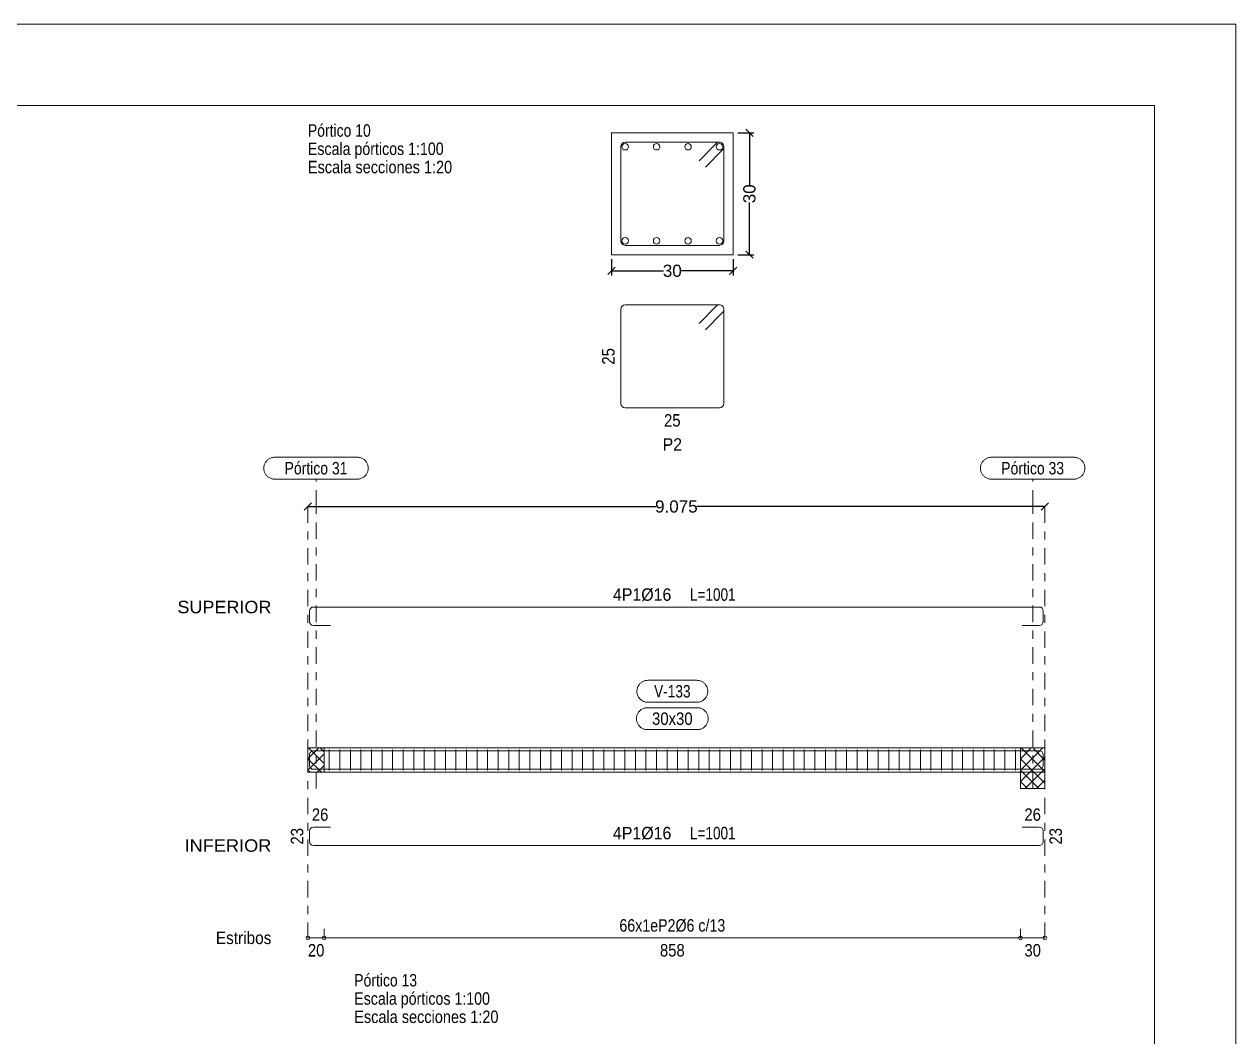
# Model space of a CAD drawing. Header units: millimetres. Extents: x 2 to 158, y -69 to 77.
# Drawn here: x 46.89 to 61.81, y 9.91 to 22.39 of the extents above; entities that cross this region are included whole.
import ezdxf
from ezdxf.enums import TextEntityAlignment as Align

# ---------------------------------------------------------------- set-up
doc = ezdxf.new("R2010")
doc.units = ezdxf.units.MM
doc.linetypes.add('CYPE_RAYAPUNTO', pattern=[0.4125, 0.2025, -0.105, 0, -0.105])
for name, color, linetype, lineweight in [('ALZ_ARM_LONG_ARM_TEXTOS', 3, 'Continuous', 9), ('ALZ_ARM_LONG_TXT_LONG', 3, 'Continuous', 9), ('ALZ_ARM_TRANS_TXT_EST', 3, 'Continuous', 9), ('ALZ_CONT_NUDOS', 122, 'Continuous', 9), ('ALZ_CONT_VIG_HORMIGON', 2, 'Continuous', 9), ('ALZ_COT_COT_ANCLAJES', 3, 'Continuous', 0), ('ALZ_COT_COT_EST', 3, 'Continuous', 0), ('ALZ_COT_COT_LIN_APOYOS', 2, 'CYPE_RAYAPUNTO', 0), ('ALZ_COT_LONGITUD_PROYECTADA', 122, 'Continuous', 0), ('ALZ_COT_TEXTOS_ESTRIBOS', 122, 'Continuous', 0), ('ALZ_REF_COT_LIN_AUX_COTA', 2, 'CYPE_RAYAPUNTO', 9), ('ALZ_REF_POSICIONES_ARMADURAS', 3, 'Continuous', 9), ('ALZ_REF_REF_ESCALA', 3, 'Continuous', 9), ('ALZ_REF_REF_NOMBRE', 3, 'Continuous', 9), ('ALZ_REF_REF_REFERENCIA', 3, 'Continuous', 9), ('ALZ_REF_REFERENCIA_PORTICO', 3, 'Continuous', 9), ('ALZ_REF_TEXTO_REF_NOMBRE', 3, 'Continuous', 9), ('ALZ_REF_TEXTO_REF_REFERENCIA', 3, 'Continuous', 9), ('ARM_LONGITUDINAL_Ø16', 212, 'Continuous', 9), ('ARM_TRANSVERSAL_Ø6', 151, 'Continuous', 9), ('RECUAD_LIMITES', 2, 'Continuous', 0), ('RECUAD_MARCO', 1, 'Continuous', 20), ('SEC_CONT_VIG_HORMIGON_SECCION', 2, 'Continuous', 9), ('SEC_COTAS_SEC_DIM_VIGA', 122, 'Continuous', 0), ('SEC_COTAS_TEXTOS_DESPIECE_ESTRIBADO', 122, 'Continuous', 0), ('SEC_REF_TXT_POSICIONES_ARM_ESTRIBOS', 1, 'Continuous', 9)]:
    doc.layers.add(name, color=color, linetype=linetype, lineweight=lineweight)
doc.styles.add('CYPETXT_0.225_romans', font='arial.ttf', dxfattribs={"height": 0.15})
doc.styles.add('CYPETXT_romans', font='arial.ttf', dxfattribs={"height": 0.2})
doc.dimstyles.new('cype_oblique', dxfattribs={"dimtxt": 0.18, "dimasz": 0.18, "dimexe": 0.05625, "dimexo": 0.05625, "dimgap": 0, "dimtad": 0, "dimdec": 4, "dimzin": 0, "dimdsep": 46, "dimtxsty": 'CYPETXT_0.225_romans', "dimblk": 'OBLIQUE', "dimtsz": 0.045, "dimcen": 0.09, "dimadec": 0, "dimazin": 0, "dimtfac": 1, "dimtdec": 4, "dimtofl": 0, "dimtmove": 2, "dimatfit": 3, "dimfxl": 1, "dimtolj": 1, "dimtzin": 0, "dimarcsym": 0})

# ---------------------------------------------------------------- blocks, each defined once
blk = doc.blocks.new('*D367')
at = {"layer": 'Defpoints', "color": 0, "transparency": 16777216}
for p in [(54.118, 19.546), (55.618, 19.546), (55.618, 19.347)]:
    blk.add_point(p, dxfattribs=at)
at = {"layer": 'SEC_COTAS_SEC_DIM_VIGA', "color": 0, "lineweight": -2, "transparency": 16777216}
for p, q in [((54.118, 19.49), (54.118, 19.29)), ((55.618, 19.49), (55.618, 19.29)), ((54.073, 19.302), (54.163, 19.392)), ((54.118, 19.347), (54.761, 19.347)), ((55.618, 19.347), (54.976, 19.347)), ((55.573, 19.302), (55.663, 19.392))]:
    blk.add_line(p, q, dxfattribs=at)
at = {"layer": 'SEC_COTAS_SEC_DIM_VIGA', "color": 0, "transparency": 16777216, "insert": (54.868, 19.347), "char_height": 0.15, "attachment_point": 5, "style": 'CYPETXT_0.225_romans'}
blk.add_mtext('\\A1;30', dxfattribs=at)
blk = doc.blocks.new('_OBLIQUE')
at = {"color": 0, "linetype": 'ByBlock', "lineweight": -2}
blk.add_line((-0.5, -0.5), (0.5, 0.5), dxfattribs=at)
blk = doc.blocks.new('*D368')
at = {"layer": 'Defpoints', "color": 0, "transparency": 16777216}
for p in [(55.618, 21.046), (55.818, 21.046), (55.618, 19.546)]:
    blk.add_point(p, dxfattribs=at)
at = {"layer": 'SEC_COTAS_SEC_DIM_VIGA', "color": 0, "lineweight": -2, "transparency": 16777216}
for p, q in [((55.675, 21.046), (55.874, 21.046)), ((55.863, 21.001), (55.773, 21.091)), ((55.818, 21.046), (55.818, 20.403)), ((55.818, 19.546), (55.818, 20.189)), ((55.675, 19.546), (55.874, 19.546)), ((55.863, 19.501), (55.773, 19.591))]:
    blk.add_line(p, q, dxfattribs=at)
at = {"layer": 'SEC_COTAS_SEC_DIM_VIGA', "color": 0, "transparency": 16777216, "insert": (55.818, 20.296), "char_height": 0.15, "attachment_point": 5, "rotation": 90, "style": 'CYPETXT_0.225_romans'}
blk.add_mtext('\\A1;30', dxfattribs=at)
blk = doc.blocks.new('*D369')
at = {"layer": 'ALZ_COT_LONGITUD_PROYECTADA', "color": 0, "lineweight": -2, "transparency": 16777216}
for p, q in [((50.336, 16.398), (50.426, 16.488)), ((50.381, 16.443), (54.665, 16.443)), ((59.456, 16.443), (55.172, 16.443)), ((59.411, 16.398), (59.501, 16.488))]:
    blk.add_line(p, q, dxfattribs=at)
at = {"layer": 'Defpoints', "color": 0, "transparency": 16777216}
for p in [(50.381, 16.443), (50.381, 16.443), (59.456, 16.443)]:
    blk.add_point(p, dxfattribs=at)
at = {"layer": 'ALZ_COT_LONGITUD_PROYECTADA', "color": 0, "transparency": 16777216, "insert": (54.918, 16.443), "char_height": 0.15, "attachment_point": 5, "style": 'CYPETXT_0.225_romans'}
blk.add_mtext('\\A1;9.075', dxfattribs=at)

msp = doc.modelspace()

# ---------------------------------------------------------------- linework, layer by layer
at = {"layer": 'ALZ_CONT_NUDOS'}
for p, q in [((50.38087, 13.47009), (50.38087, 13.17009)), ((59.45587, 13.47009), (59.45587, 13.17009))]:
    msp.add_line(p, q, dxfattribs=at)
at = {"layer": 'ALZ_CONT_NUDOS', "lineweight": 0}
for p, q in [((50.38087, 13.33724), (50.51371, 13.47009)), ((50.58087, 13.27866), (50.38945, 13.47009)), ((50.58087, 13.42009), (50.53087, 13.47009)), ((59.15587, 13.19582), (59.43014, 13.47009)), ((59.15587, 13.33724), (59.28871, 13.47009)), ((59.45587, 13.17866), (59.16445, 13.47009)), ((59.45587, 13.32009), (59.30587, 13.47009)), ((59.45587, 13.46151), (59.44729, 13.47009)), ((50.38087, 13.19582), (50.58087, 13.39582)), ((50.54803, 13.17009), (50.38087, 13.33724)), ((59.15587, 13.0544), (59.45587, 13.3544)), ((59.45587, 13.03724), (59.15587, 13.33724)), ((50.40661, 13.17009), (50.38087, 13.19582)), ((50.49656, 13.17009), (50.58087, 13.2544)), ((59.38161, 12.97009), (59.15587, 13.19582)), ((59.21298, 12.97009), (59.45587, 13.21298)), ((59.24019, 12.97009), (59.15587, 13.0544)), ((59.3544, 12.97009), (59.45587, 13.07156))]:
    msp.add_line(p, q, dxfattribs=at)
at = {"layer": 'ALZ_CONT_NUDOS'}
for points in [[(50.38087, 13.47009), (50.58087, 13.47009)], [(59.15587, 13.47009), (59.45587, 13.47009)], [(50.38087, 13.17009), (50.58087, 13.17009)], [(59.15587, 13.17009), (59.45587, 13.17009)]]:
    msp.add_lwpolyline(points, dxfattribs=at)
at = {"layer": 'ALZ_CONT_NUDOS', "lineweight": 0}
for points in [[(50.38087, 13.47009), (50.38087, 13.17009), (50.58087, 13.17009), (50.58087, 13.47009), (50.38087, 13.47009)], [(59.15587, 13.47009), (59.15587, 12.97009), (59.45587, 12.97009), (59.45587, 13.47009), (59.15587, 13.47009)]]:
    msp.add_lwpolyline(points, close=True, dxfattribs=at)
at = {"layer": 'ALZ_CONT_VIG_HORMIGON'}
for p, q in [((50.58087, 13.47009), (59.15587, 13.47009)), ((50.58087, 13.17009), (59.15587, 13.17009))]:
    msp.add_line(p, q, dxfattribs=at)
at = {"layer": 'ALZ_COT_COT_EST'}
for p, q in [((50.38087, 11.13009), (50.38087, 11.24259)), ((50.58087, 11.13009), (50.58087, 11.24259)), ((59.15587, 11.13009), (59.15587, 11.24259))]:
    msp.add_line(p, q, dxfattribs=at)
for points in [[(50.38087, 11.13009), (50.58087, 11.13009), (50.58087, 11.24259)], [(50.58087, 11.13009), (59.15587, 11.13009), (59.15587, 11.24259)], [(59.15587, 11.13009), (59.45587, 11.13009), (59.45587, 11.24259)]]:
    msp.add_lwpolyline(points, dxfattribs=at)
for centre in [(50.38087, 11.13009), (50.58087, 11.13009), (50.58087, 11.13009), (59.15587, 11.13009), (59.15587, 11.13009), (59.45587, 11.13009)]:
    msp.add_circle(centre, 0.0225, dxfattribs=at)
at = {"layer": 'ALZ_COT_COT_LIN_APOYOS'}
for p, q in [((50.38087, 16.44309), (50.38087, 11.13009)), ((59.45587, 16.44309), (59.45587, 11.13009))]:
    msp.add_line(p, q, dxfattribs=at)
at = {"layer": 'ALZ_REF_COT_LIN_AUX_COTA'}
for p, q in [((50.48087, 16.44309), (50.48087, 16.78059)), ((59.30587, 16.44309), (59.30587, 16.78059)), ((50.48087, 12.97009), (50.48087, 16.44309)), ((59.30587, 12.97009), (59.30587, 16.44309))]:
    msp.add_line(p, q, dxfattribs=at)
at = {"layer": 'ALZ_REF_REF_NOMBRE'}
for points in [[(55.16987, 14.30259), (55.17889, 14.30228), (55.18787, 14.30138), (55.19676, 14.29988), (55.20554, 14.29779), (55.21416, 14.29512), (55.22257, 14.29187), (55.23076, 14.28808), (55.23867, 14.28374), (55.24627, 14.27888), (55.25354, 14.27353), (55.26043, 14.26771), (55.26691, 14.26144), (55.27296, 14.25474), (55.27856, 14.24766), (55.28366, 14.24023), (55.28826, 14.23246), (55.29233, 14.22441), (55.29585, 14.21611), (55.29881, 14.20758), (55.30119, 14.19888), (55.30299, 14.19004), (55.30419, 14.1811), (55.3048, 14.1721), (55.3048, 14.16307), (55.30419, 14.15407), (55.30299, 14.14513), (55.30119, 14.13629), (55.29881, 14.12759), (55.29585, 14.11907), (55.29233, 14.11076), (55.28826, 14.10271), (55.28366, 14.09494), (55.27856, 14.08751), (55.27296, 14.08043), (55.26691, 14.07373), (55.26043, 14.06746), (55.25354, 14.06164), (55.24627, 14.05629), (55.23867, 14.05143), (55.23076, 14.0471), (55.22257, 14.0433), (55.21416, 14.04005), (55.20554, 14.03738), (55.19676, 14.03529), (55.18787, 14.03379), (55.17889, 14.03289), (55.16987, 14.03259), (54.56687, 14.03259), (54.55785, 14.03289), (54.54888, 14.03379), (54.53998, 14.03529), (54.53121, 14.03738), (54.52259, 14.04005), (54.51417, 14.0433), (54.50599, 14.0471), (54.49807, 14.05143), (54.49047, 14.05629), (54.48321, 14.06164), (54.47632, 14.06746), (54.46983, 14.07373), (54.46378, 14.08043), (54.45819, 14.08751), (54.45308, 14.09494), (54.44848, 14.10271), (54.44441, 14.11076), (54.44089, 14.11907), (54.43793, 14.12759), (54.43555, 14.13629), (54.43375, 14.14513), (54.43255, 14.15407), (54.43195, 14.16307), (54.43195, 14.1721), (54.43255, 14.1811), (54.43375, 14.19004), (54.43555, 14.19888), (54.43793, 14.20758), (54.44089, 14.21611), (54.44441, 14.22441), (54.44848, 14.23246), (54.45308, 14.24023), (54.45819, 14.24766), (54.46378, 14.25474), (54.46983, 14.26144), (54.47632, 14.26771), (54.48321, 14.27353), (54.49047, 14.27888), (54.49807, 14.28374), (54.50599, 14.28808), (54.51417, 14.29187), (54.52259, 14.29512), (54.53121, 14.29779), (54.53998, 14.29988), (54.54888, 14.30138), (54.55785, 14.30228), (54.56687, 14.30259), (55.16987, 14.30259)], [(55.1755, 13.96509), (55.18451, 13.96478), (55.19349, 13.96388), (55.20239, 13.96238), (55.21116, 13.96029), (55.21978, 13.95762), (55.2282, 13.95437), (55.23638, 13.95058), (55.2443, 13.94624), (55.2519, 13.94138), (55.25916, 13.93603), (55.26605, 13.93021), (55.27254, 13.92394), (55.27859, 13.91724), (55.28418, 13.91016), (55.28929, 13.90273), (55.29389, 13.89496), (55.29795, 13.88691), (55.30148, 13.87861), (55.30444, 13.87008), (55.30682, 13.86138), (55.30862, 13.85254), (55.30982, 13.8436), (55.31042, 13.8346), (55.31042, 13.82557), (55.30982, 13.81657), (55.30862, 13.80763), (55.30682, 13.79879), (55.30444, 13.79009), (55.30148, 13.78157), (55.29795, 13.77326), (55.29389, 13.76521), (55.28929, 13.75744), (55.28418, 13.75001), (55.27859, 13.74293), (55.27254, 13.73623), (55.26605, 13.72996), (55.25916, 13.72414), (55.2519, 13.71879), (55.2443, 13.71393), (55.23638, 13.7096), (55.2282, 13.7058), (55.21978, 13.70255), (55.21116, 13.69988), (55.20239, 13.69779), (55.19349, 13.69629), (55.18451, 13.69539), (55.1755, 13.69509), (54.56125, 13.69509), (54.55223, 13.69539), (54.54325, 13.69629), (54.53436, 13.69779), (54.52558, 13.69988), (54.51696, 13.70255), (54.50854, 13.7058), (54.50036, 13.7096), (54.49245, 13.71393), (54.48484, 13.71879), (54.47758, 13.72414), (54.47069, 13.72996), (54.46421, 13.73623), (54.45815, 13.74293), (54.45256, 13.75001), (54.44746, 13.75744), (54.44286, 13.76521), (54.43879, 13.77326), (54.43527, 13.78157), (54.43231, 13.79009), (54.42992, 13.79879), (54.42813, 13.80763), (54.42692, 13.81657), (54.42632, 13.82557), (54.42632, 13.8346), (54.42692, 13.8436), (54.42813, 13.85254), (54.42992, 13.86138), (54.43231, 13.87008), (54.43527, 13.87861), (54.43879, 13.88691), (54.44286, 13.89496), (54.44746, 13.90273), (54.45256, 13.91016), (54.45815, 13.91724), (54.46421, 13.92394), (54.47069, 13.93021), (54.47758, 13.93603), (54.48484, 13.94138), (54.49245, 13.94624), (54.50036, 13.95058), (54.50854, 13.95437), (54.51696, 13.95762), (54.52558, 13.96029), (54.53436, 13.96238), (54.54325, 13.96388), (54.55223, 13.96478), (54.56125, 13.96509), (55.1755, 13.96509)]]:
    msp.add_lwpolyline(points, close=True, dxfattribs=at)
at = {"layer": 'ALZ_REF_REF_REFERENCIA'}
for points in [[(50.98937, 17.05059), (50.99839, 17.05028), (51.00737, 17.04938), (51.01626, 17.04788), (51.02504, 17.04579), (51.03366, 17.04312), (51.04207, 17.03987), (51.05026, 17.03608), (51.05817, 17.03174), (51.06577, 17.02688), (51.07304, 17.02153), (51.07993, 17.01571), (51.08641, 17.00944), (51.09246, 17.00274), (51.09806, 16.99566), (51.10316, 16.98823), (51.10776, 16.98046), (51.11183, 16.97241), (51.11535, 16.96411), (51.11831, 16.95558), (51.12069, 16.94688), (51.12249, 16.93804), (51.12369, 16.9291), (51.1243, 16.9201), (51.1243, 16.91107), (51.12369, 16.90207), (51.12249, 16.89313), (51.12069, 16.88429), (51.11831, 16.87559), (51.11535, 16.86707), (51.11183, 16.85876), (51.10776, 16.85071), (51.10316, 16.84294), (51.09806, 16.83551), (51.09246, 16.82843), (51.08641, 16.82173), (51.07993, 16.81546), (51.07304, 16.80964), (51.06577, 16.80429), (51.05817, 16.79943), (51.05026, 16.7951), (51.04207, 16.7913), (51.03366, 16.78805), (51.02504, 16.78538), (51.01626, 16.78329), (51.00737, 16.78179), (50.99839, 16.78089), (50.98937, 16.78059), (49.97237, 16.78059), (49.96335, 16.78089), (49.95438, 16.78179), (49.94548, 16.78329), (49.93671, 16.78538), (49.92809, 16.78805), (49.91967, 16.7913), (49.91149, 16.7951), (49.90357, 16.79943), (49.89597, 16.80429), (49.88871, 16.80964), (49.88182, 16.81546), (49.87533, 16.82173), (49.86928, 16.82843), (49.86369, 16.83551), (49.85858, 16.84294), (49.85398, 16.85071), (49.84991, 16.85876), (49.84639, 16.86707), (49.84343, 16.87559), (49.84105, 16.88429), (49.83925, 16.89313), (49.83805, 16.90207), (49.83745, 16.91107), (49.83745, 16.9201), (49.83805, 16.9291), (49.83925, 16.93804), (49.84105, 16.94688), (49.84343, 16.95558), (49.84639, 16.96411), (49.84991, 16.97241), (49.85398, 16.98046), (49.85858, 16.98823), (49.86369, 16.99566), (49.86928, 17.00274), (49.87533, 17.00944), (49.88182, 17.01571), (49.88871, 17.02153), (49.89597, 17.02688), (49.90357, 17.03174), (49.91149, 17.03608), (49.91967, 17.03987), (49.92809, 17.04312), (49.93671, 17.04579), (49.94548, 17.04788), (49.95438, 17.04938), (49.96335, 17.05028), (49.97237, 17.05059), (50.98937, 17.05059)], [(59.81437, 17.05059), (59.82339, 17.05028), (59.83237, 17.04938), (59.84126, 17.04788), (59.85004, 17.04579), (59.85866, 17.04312), (59.86707, 17.03987), (59.87526, 17.03608), (59.88317, 17.03174), (59.89077, 17.02688), (59.89804, 17.02153), (59.90493, 17.01571), (59.91141, 17.00944), (59.91746, 17.00274), (59.92306, 16.99566), (59.92816, 16.98823), (59.93276, 16.98046), (59.93683, 16.97241), (59.94035, 16.96411), (59.94331, 16.95558), (59.94569, 16.94688), (59.94749, 16.93804), (59.94869, 16.9291), (59.9493, 16.9201), (59.9493, 16.91107), (59.94869, 16.90207), (59.94749, 16.89313), (59.94569, 16.88429), (59.94331, 16.87559), (59.94035, 16.86707), (59.93683, 16.85876), (59.93276, 16.85071), (59.92816, 16.84294), (59.92306, 16.83551), (59.91746, 16.82843), (59.91141, 16.82173), (59.90493, 16.81546), (59.89804, 16.80964), (59.89077, 16.80429), (59.88317, 16.79943), (59.87526, 16.7951), (59.86707, 16.7913), (59.85866, 16.78805), (59.85004, 16.78538), (59.84126, 16.78329), (59.83237, 16.78179), (59.82339, 16.78089), (59.81437, 16.78059), (58.79737, 16.78059), (58.78835, 16.78089), (58.77938, 16.78179), (58.77048, 16.78329), (58.76171, 16.78538), (58.75309, 16.78805), (58.74467, 16.7913), (58.73649, 16.7951), (58.72857, 16.79943), (58.72097, 16.80429), (58.71371, 16.80964), (58.70682, 16.81546), (58.70033, 16.82173), (58.69428, 16.82843), (58.68869, 16.83551), (58.68358, 16.84294), (58.67898, 16.85071), (58.67491, 16.85876), (58.67139, 16.86707), (58.66843, 16.87559), (58.66605, 16.88429), (58.66425, 16.89313), (58.66305, 16.90207), (58.66245, 16.91107), (58.66245, 16.9201), (58.66305, 16.9291), (58.66425, 16.93804), (58.66605, 16.94688), (58.66843, 16.95558), (58.67139, 16.96411), (58.67491, 16.97241), (58.67898, 16.98046), (58.68358, 16.98823), (58.68869, 16.99566), (58.69428, 17.00274), (58.70033, 17.00944), (58.70682, 17.01571), (58.71371, 17.02153), (58.72097, 17.02688), (58.72857, 17.03174), (58.73649, 17.03608), (58.74467, 17.03987), (58.75309, 17.04312), (58.76171, 17.04579), (58.77048, 17.04788), (58.77938, 17.04938), (58.78835, 17.05028), (58.79737, 17.05059), (59.81437, 17.05059)]]:
    msp.add_lwpolyline(points, close=True, dxfattribs=at)
at = {"layer": 'ARM_LONGITUDINAL_Ø16'}
for points in [[(59.17587, 14.97759), (59.38787, 14.97759), (59.40624, 14.98124), (59.42181, 14.99164), (59.43222, 15.00722), (59.43587, 15.02559), (59.43587, 15.15759), (59.43222, 15.17595), (59.42181, 15.19153), (59.40624, 15.20193), (59.38787, 15.20559), (50.44887, 15.20559), (50.4305, 15.20193), (50.41493, 15.19153), (50.40453, 15.17595), (50.40087, 15.15759), (50.40087, 15.02559), (50.40453, 15.00722), (50.41493, 14.99164), (50.4305, 14.98124), (50.44887, 14.97759), (50.66087, 14.97759)], [(59.17587, 13.20609), (59.38787, 13.20609), (59.40624, 13.20974), (59.42181, 13.22014), (59.43222, 13.23572), (59.43587, 13.25409), (59.43587, 13.38609), (59.43222, 13.40445), (59.42181, 13.42003), (59.40624, 13.43043), (59.38787, 13.43409), (50.44887, 13.43409), (50.4305, 13.43043), (50.41493, 13.42003), (50.40453, 13.40445), (50.40087, 13.38609), (50.40087, 13.25409), (50.40453, 13.23572), (50.41493, 13.22014), (50.4305, 13.20974), (50.44887, 13.20609), (50.66087, 13.20609)], [(59.17587, 13.43409), (59.38787, 13.43409), (59.40624, 13.43043), (59.42181, 13.42003), (59.43222, 13.40445), (59.43587, 13.38609), (59.43587, 13.25409), (59.43222, 13.23572), (59.42181, 13.22014), (59.40624, 13.20974), (59.38787, 13.20609), (50.44887, 13.20609), (50.4305, 13.20974), (50.41493, 13.22014), (50.40453, 13.23572), (50.40087, 13.25409), (50.40087, 13.38609), (50.40453, 13.40445), (50.41493, 13.42003), (50.4305, 13.43043), (50.44887, 13.43409), (50.66087, 13.43409)], [(59.17587, 12.49509), (59.38787, 12.49509), (59.40624, 12.49143), (59.42181, 12.48103), (59.43222, 12.46545), (59.43587, 12.44709), (59.43587, 12.31509), (59.43222, 12.29672), (59.42181, 12.28114), (59.40624, 12.27074), (59.38787, 12.26709), (50.44887, 12.26709), (50.4305, 12.27074), (50.41493, 12.28114), (50.40453, 12.29672), (50.40087, 12.31509), (50.40087, 12.44709), (50.40453, 12.46545), (50.41493, 12.48103), (50.4305, 12.49143), (50.44887, 12.49509), (50.66087, 12.49509)]]:
    msp.add_lwpolyline(points, dxfattribs=at)
for centre in [(54.28837, 20.87609), (54.67504, 20.87609), (55.06171, 20.87609), (55.44837, 20.87609), (54.28837, 19.71609), (54.67504, 19.71609), (55.06171, 19.71609), (55.44837, 19.71609)]:
    msp.add_circle(centre, 0.04, dxfattribs=at)
at = {"layer": 'ARM_TRANSVERSAL_Ø6'}
for p, q in [((50.64337, 13.45009), (50.64337, 13.19009)), ((50.77337, 13.45009), (50.77337, 13.19009)), ((50.90337, 13.45009), (50.90337, 13.19009)), ((51.03337, 13.45009), (51.03337, 13.19009)), ((51.16337, 13.45009), (51.16337, 13.19009)), ((51.29337, 13.45009), (51.29337, 13.19009)), ((51.42337, 13.45009), (51.42337, 13.19009)), ((51.55337, 13.45009), (51.55337, 13.19009)), ((51.68337, 13.45009), (51.68337, 13.19009)), ((51.81337, 13.45009), (51.81337, 13.19009)), ((51.94337, 13.45009), (51.94337, 13.19009)), ((52.07337, 13.45009), (52.07337, 13.19009)), ((52.20337, 13.45009), (52.20337, 13.19009)), ((52.33337, 13.45009), (52.33337, 13.19009)), ((52.46337, 13.45009), (52.46337, 13.19009)), ((52.59337, 13.45009), (52.59337, 13.19009)), ((52.72337, 13.45009), (52.72337, 13.19009)), ((52.85337, 13.45009), (52.85337, 13.19009)), ((52.98337, 13.45009), (52.98337, 13.19009)), ((53.11337, 13.45009), (53.11337, 13.19009)), ((53.24337, 13.45009), (53.24337, 13.19009)), ((53.37337, 13.45009), (53.37337, 13.19009)), ((53.50337, 13.45009), (53.50337, 13.19009)), ((53.63337, 13.45009), (53.63337, 13.19009)), ((53.76337, 13.45009), (53.76337, 13.19009)), ((53.89337, 13.45009), (53.89337, 13.19009)), ((54.02337, 13.45009), (54.02337, 13.19009)), ((54.15337, 13.45009), (54.15337, 13.19009)), ((54.28337, 13.45009), (54.28337, 13.19009)), ((54.41337, 13.45009), (54.41337, 13.19009)), ((54.54337, 13.45009), (54.54337, 13.19009)), ((54.67337, 13.45009), (54.67337, 13.19009)), ((54.80337, 13.45009), (54.80337, 13.19009)), ((54.93337, 13.45009), (54.93337, 13.19009)), ((55.06337, 13.45009), (55.06337, 13.19009)), ((55.19337, 13.45009), (55.19337, 13.19009)), ((55.32337, 13.45009), (55.32337, 13.19009)), ((55.45337, 13.45009), (55.45337, 13.19009)), ((55.58337, 13.45009), (55.58337, 13.19009)), ((55.71337, 13.45009), (55.71337, 13.19009)), ((55.84337, 13.45009), (55.84337, 13.19009)), ((55.97337, 13.45009), (55.97337, 13.19009)), ((56.10337, 13.45009), (56.10337, 13.19009)), ((56.23337, 13.45009), (56.23337, 13.19009)), ((56.36337, 13.45009), (56.36337, 13.19009)), ((56.49337, 13.45009), (56.49337, 13.19009)), ((56.62337, 13.45009), (56.62337, 13.19009)), ((56.75337, 13.45009), (56.75337, 13.19009)), ((56.88337, 13.45009), (56.88337, 13.19009)), ((57.01337, 13.45009), (57.01337, 13.19009)), ((57.14337, 13.45009), (57.14337, 13.19009)), ((57.27337, 13.45009), (57.27337, 13.19009)), ((57.40337, 13.45009), (57.40337, 13.19009)), ((57.53337, 13.45009), (57.53337, 13.19009)), ((57.66337, 13.45009), (57.66337, 13.19009)), ((57.79337, 13.45009), (57.79337, 13.19009)), ((57.92337, 13.45009), (57.92337, 13.19009)), ((58.05337, 13.45009), (58.05337, 13.19009)), ((58.18337, 13.45009), (58.18337, 13.19009)), ((58.31337, 13.45009), (58.31337, 13.19009)), ((58.44337, 13.45009), (58.44337, 13.19009)), ((58.57337, 13.45009), (58.57337, 13.19009)), ((58.70337, 13.45009), (58.70337, 13.19009)), ((58.83337, 13.45009), (58.83337, 13.19009)), ((58.96337, 13.45009), (58.96337, 13.19009)), ((59.09337, 13.45009), (59.09337, 13.19009))]:
    msp.add_line(p, q, dxfattribs=at)
for points in [[(55.27513, 20.62506), (55.48726, 20.83719), (55.4941, 20.84553), (55.49919, 20.85504), (55.50232, 20.86536), (55.50337, 20.87609), (55.50232, 20.88682), (55.49919, 20.89713), (55.4941, 20.90664), (55.48726, 20.91498), (55.47893, 20.92182), (55.46942, 20.9269), (55.4591, 20.93003), (55.44837, 20.93109), (54.28837, 20.93109), (54.26732, 20.9269), (54.24948, 20.91498), (54.23756, 20.89713), (54.23337, 20.87609), (54.23337, 19.71609), (54.23756, 19.69504), (54.24948, 19.67719), (54.26732, 19.66527), (54.28837, 19.66109), (55.44837, 19.66109), (55.46942, 19.66527), (55.48726, 19.67719), (55.49919, 19.69504), (55.50337, 19.71609), (55.50337, 20.87609), (55.50232, 20.88682), (55.49919, 20.89713), (55.4941, 20.90664), (55.48726, 20.91498), (55.47893, 20.92182), (55.46942, 20.9269), (55.4591, 20.93003), (55.44837, 20.93109), (55.43764, 20.93003), (55.42732, 20.9269), (55.41782, 20.92182), (55.40948, 20.91498), (55.19735, 20.70284)], [(55.27513, 18.62206), (55.48726, 18.83419), (55.4941, 18.84253), (55.49919, 18.85204), (55.50232, 18.86236), (55.50337, 18.87309), (55.50232, 18.88382), (55.49919, 18.89413), (55.4941, 18.90364), (55.48726, 18.91198), (55.47893, 18.91882), (55.46942, 18.9239), (55.4591, 18.92703), (55.44837, 18.92809), (54.28837, 18.92809), (54.26732, 18.9239), (54.24948, 18.91198), (54.23756, 18.89413), (54.23337, 18.87309), (54.23337, 17.71309), (54.23756, 17.69204), (54.24948, 17.67419), (54.26732, 17.66227), (54.28837, 17.65809), (55.44837, 17.65809), (55.46942, 17.66227), (55.48726, 17.67419), (55.49919, 17.69204), (55.50337, 17.71309), (55.50337, 18.87309), (55.50232, 18.88382), (55.49919, 18.89413), (55.4941, 18.90364), (55.48726, 18.91198), (55.47893, 18.91882), (55.46942, 18.9239), (55.4591, 18.92703), (55.44837, 18.92809), (55.43764, 18.92703), (55.42732, 18.9239), (55.41782, 18.91882), (55.40948, 18.91198), (55.19735, 18.69984)]]:
    msp.add_lwpolyline(points, dxfattribs=at)
at = {"layer": 'RECUAD_LIMITES'}
msp.add_lwpolyline([(2.40691, -19.61496), (61.80691, -19.61496), (61.80691, 22.38504), (2.40691, 22.38504), (2.40691, -19.61496)], close=True, dxfattribs=at)
at = {"layer": 'RECUAD_MARCO'}
msp.add_lwpolyline([(4.90691, -18.61496), (60.80691, -18.61496), (60.80691, 21.38504), (4.90691, 21.38504), (4.90691, -18.61496)], close=True, dxfattribs=at)
at = {"layer": 'SEC_CONT_VIG_HORMIGON_SECCION'}
msp.add_lwpolyline([(55.61837, 21.04609), (54.11837, 21.04609), (54.11837, 19.54609), (55.61837, 19.54609), (55.61837, 21.04609)], close=True, dxfattribs=at)

# ---------------------------------------------------------------- texts
at = {"layer": 'ALZ_ARM_LONG_ARM_TEXTOS', "style": 'CYPETXT_romans', "width": 0.914795}
for p in [(54.49662, 15.28225), (54.49662, 12.34375)]:
    msp.add_text('4P1%%c16', height=0.153333, dxfattribs=at).set_placement(p, align=Align.CENTER)
at = {"layer": 'ALZ_ARM_LONG_TXT_LONG', "style": 'CYPETXT_romans', "width": 0.780391}
for p in [(55.3435, 15.28225), (55.3435, 12.34375)]:
    msp.add_text(' L=1001', height=0.153333, dxfattribs=at).set_placement(p, align=Align.CENTER)
at = {"layer": 'ALZ_ARM_TRANS_TXT_EST', "style": 'CYPETXT_romans', "width": 0.816977}
msp.add_text('66x1eP2%%c6 c/13', height=0.1533333, dxfattribs=at).set_placement((54.86837, 11.20675), align=Align.CENTER)
at = {"layer": 'ALZ_COT_COT_ANCLAJES', "style": 'CYPETXT_romans', "width": 0.853312}
for p in [(50.53087, 12.57175), (59.30587, 12.57175)]:
    msp.add_text('26', height=0.153333, dxfattribs=at).set_placement(p, align=Align.CENTER)
msp.add_text('23', height=0.153333, rotation=90, dxfattribs=at).set_placement((50.32421, 12.38109), align=Align.CENTER)
msp.add_text('23', height=0.153333, rotation=90, dxfattribs=at).set_placement((59.51254, 12.38109), align=Align.TOP_CENTER)
at = {"layer": 'ALZ_COT_TEXTOS_ESTRIBOS', "style": 'CYPETXT_romans', "width": 0.853312}
msp.add_text('20', height=0.153333, dxfattribs=at).set_placement((50.38087, 11.05342), align=Align.TOP_LEFT)
for s, p in [('858', (54.86837, 11.05342)), ('30', (59.30587, 11.05342))]:
    msp.add_text(s, height=0.153333, dxfattribs=at).set_placement(p, align=Align.TOP_CENTER)
at = {"layer": 'ALZ_REF_POSICIONES_ARMADURAS', "style": 'CYPETXT_romans'}
for s, width, p in [('SUPERIOR', 1.034154, (49.93087, 15.20559)), ('INFERIOR', 1.044547, (49.93087, 12.26709)), ('Estribos', 0.883853, (49.93087, 11.13009))]:
    msp.add_text(s, height=0.153333, dxfattribs=dict(at, width=width)).set_placement(p, align=Align.MIDDLE_RIGHT)
at = {"layer": 'ALZ_REF_REF_ESCALA', "style": 'CYPETXT_romans'}
for s, width, p in [('Escala pórticos 1:100', 0.816209, (50.38087, 20.85082)), ('Escala secciones 1:20', 0.833432, (50.38087, 20.62582)), ('Escala pórticos 1:100', 0.816209, (50.9513, 10.38269)), ('Escala secciones 1:20', 0.833432, (50.9513, 10.15769))]:
    msp.add_text(s, height=0.1533333, dxfattribs=dict(at, width=width)).set_placement(p, align=Align.MIDDLE_LEFT)
at = {"layer": 'ALZ_REF_REFERENCIA_PORTICO', "style": 'CYPETXT_romans', "width": 0.802493}
for s, p in [('Pórtico 10', (50.38087, 21.07582)), ('Pórtico 13', (50.9513, 10.60769))]:
    msp.add_text(s, height=0.153333, dxfattribs=at).set_placement(p, align=Align.MIDDLE_LEFT)
at = {"layer": 'ALZ_REF_TEXTO_REF_NOMBRE', "style": 'CYPETXT_romans'}
for s, width, p in [('V-133', 0.78605, (54.86837, 14.16759)), ('30x30', 0.857077, (54.86837, 13.83009))]:
    msp.add_text(s, height=0.153333, dxfattribs=dict(at, width=width)).set_placement(p, align=Align.MIDDLE_CENTER)
at = {"layer": 'ALZ_REF_TEXTO_REF_REFERENCIA', "style": 'CYPETXT_romans', "width": 0.802493}
for s, p in [('Pórtico 31', (50.48087, 16.91559)), ('Pórtico 33', (59.30587, 16.91559))]:
    msp.add_text(s, height=0.153333, dxfattribs=at).set_placement(p, align=Align.MIDDLE_CENTER)
at = {"layer": 'SEC_COTAS_TEXTOS_DESPIECE_ESTRIBADO', "style": 'CYPETXT_romans', "width": 0.853312}
msp.add_text('25', height=0.153333, rotation=90, dxfattribs=at).set_placement((54.15671, 18.29309), align=Align.CENTER)
msp.add_text('25', height=0.153333, dxfattribs=at).set_placement((54.86837, 17.58142), align=Align.TOP_CENTER)
at = {"layer": 'SEC_REF_TXT_POSICIONES_ARM_ESTRIBOS', "style": 'CYPETXT_romans', "width": 0.914795}
msp.add_text('P2', height=0.153333, dxfattribs=at).set_placement((54.86837, 17.20809), align=Align.MIDDLE_CENTER)

# ---------------------------------------------------------------- dimensions: what is measured, and where the dimension line sits
at = {"layer": 'ALZ_COT_LONGITUD_PROYECTADA'}
dim = msp.add_aligned_dim(p1=(59.45587, 16.44309), p2=(50.38087, 16.44309), distance=0, text='9.075', dimstyle='cype_oblique', override={"dimexe": 0, "dimexo": 0}, dxfattribs=at)
dim.commit()
dim.dimension.update_dxf_attribs({"geometry": '*D369', "text_midpoint": (54.91837, 16.44309)})
at = {"layer": 'SEC_COTAS_SEC_DIM_VIGA'}
for p1, p2, picture, middle in [((55.61837, 19.54609), (55.61837, 21.04609), '*D368', (55.81787, 20.29609)), ((54.11837, 19.54609), (55.61837, 19.54609), '*D367', (54.86837, 19.34659))]:
    dim = msp.add_aligned_dim(p1=p1, p2=p2, distance=-0.1995, text='30', dimstyle='cype_oblique', dxfattribs=at)
    dim.commit()
    dim.dimension.update_dxf_attribs({"geometry": picture, "text_midpoint": middle})

doc.saveas('drawing.dxf')
